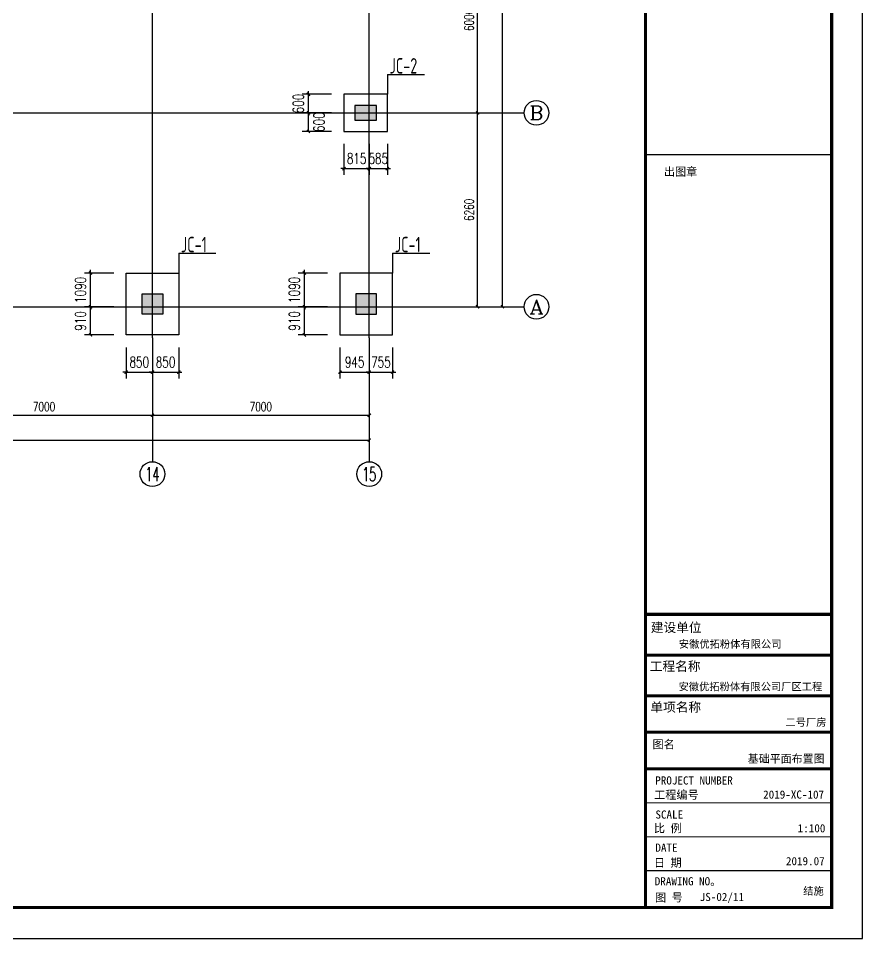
# Model space of a CAD drawing. Extents: x -17471 to 313636, y -71590 to 757901.
# Drawn here: x 286379 to 313636, y 71590 to 101290 of the extents above; entities that cross this region are included whole.
import ezdxf
from ezdxf.enums import TextEntityAlignment as Align

# ---------------------------------------------------------------- set-up
doc = ezdxf.new("R2010")
doc.units = 0
doc.header["$LTSCALE"] = 1000
doc.header["$MEASUREMENT"] = 0
for name, color, linetype in [('10', 7, 'Continuous'), ('AXIS', 3, 'Continuous'), ('AXIS_TEXT', 7, 'Continuous'), ('DOTE', 1, 'Continuous'), ('PUB_DIM', 3, 'Continuous'), ('PUB_TAB', 7, 'Continuous'), ('PUB_TEXT', 7, 'Continuous'), ('PUB_TITLE', 4, 'Continuous'), ('图框', 7, 'Continuous')]:
    doc.layers.add(name, color=color, linetype=linetype)
doc.layers.add('TEXT', color=7, linetype='Continuous', lineweight=13)
doc.styles.add('_TCH_AXIS', font='COMPLEX', dxfattribs={"bigfont": 'GBCBIG'})
doc.styles.add('_TCH_DIM_T3', font='SIMPLEX', dxfattribs={"width": 0.705882, "bigfont": 'GBCBIG'})
doc.styles.add('COMPLEX', font='COMPLEX')
doc.styles.add('TSSD_REIN', font='Tssdeng.shx', dxfattribs={"width": 0.7, "bigfont": 'hztxt.shx'})
doc.styles.add('宋体', font='')
doc.styles.add('黑体', font='simhei.ttf', dxfattribs={"width": 0.6, "height": 4.3})
doc.styles.get('宋体').set_extended_font_data('SimSun')
doc.dimstyles.new('_TCH_ARCH&&100', dxfattribs={"dimtxt": 297.5, "dimasz": 100, "dimexe": 250, "dimexo": 300, "dimgap": 126.25, "dimtad": 1, "dimdec": 0, "dimzin": 0, "dimdsep": 46, "dimtxsty": '_TCH_DIM_T3', "dimblk": 'ARCHTICK', "dimcen": 0.09, "dimclrt": 7, "dimazin": 2, "dimtfac": 1, "dimtdec": 0, "dimtix": 1, "dimtmove": 2, "dimatfit": 3, "dimfxl": 0, "dimtolj": 1, "dimtzin": 0, "dimarcsym": 0})
doc.dimstyles.new('_TCH_ARCH&&150', dxfattribs={"dimtxt": 446.25, "dimasz": 150, "dimexe": 375, "dimexo": 450, "dimgap": 189.375, "dimtad": 1, "dimdec": 0, "dimzin": 0, "dimdsep": 46, "dimtxsty": '_TCH_DIM_T3', "dimblk": 'ARCHTICK', "dimcen": 0.09, "dimclrt": 7, "dimazin": 2, "dimtfac": 1, "dimtdec": 0, "dimtix": 1, "dimtmove": 2, "dimatfit": 3, "dimfxl": 0, "dimtolj": 1, "dimtzin": 0, "dimarcsym": 0})

# ---------------------------------------------------------------- blocks, each defined once
blk = doc.blocks.new('结构图签1')
at = {"layer": '图框', "color": 4, "const_width": 98.6}
blk.add_lwpolyline([(333761, 58400), (339771, 58400), (339771, 1000), (333761, 1000)], close=True, dxfattribs=at)
at = {"layer": '图框', "color": 0, "const_width": 50}
blk.add_lwpolyline([(333761, 25302), (339771, 25302)], dxfattribs=at)
at = {"layer": '图框', "color": 4}
for points, const_width in [([(333761, 10466), (339749, 10466)], 99.6), ([(333761, 9149), (339751, 9149)], 99.6), ([(333761, 7835), (339771, 7835)], 99.6), ([(333761, 6664), (339771, 6664)], 99.6), ([(333761, 5480), (339771, 5480)], 99.6), ([(333761, 4381), (339771, 4381)], 40.3), ([(333761, 3284), (339771, 3284)], 40.3), ([(333761, 2195), (339771, 2195)], 40.3)]:
    blk.add_lwpolyline(points, dxfattribs=dict(at, const_width=const_width))
at = {"layer": 'PUB_TAB', "lineweight": -3, "style": '宋体', "width": 1.000001}
for s, height, p in [('安徽优拓粉体有限公司', 243, (334837, 9385)), ('安徽优拓粉体有限公司厂区工程', 243.02, (334828, 8011)), ('二号厂房', 243, (338280, 6862)), ('结施', 243, (338853, 1416))]:
    blk.add_text(s, height=height, dxfattribs=at).set_placement(p)
at = {"layer": '图框', "color": 4}
for s, height, style, p in [('出图章', 262.9, '黑体', (334357, 24622)), ('建设单位', 300, '黑体', (333933, 9894)), ('工程名称', 300, '黑体', (333900, 8642)), ('单项名称', 300, '黑体', (333920, 7321)), ('图名', 262.9, '黑体', (333989, 6139)), ('工程编号', 262.9, '黑体', (334041, 4508)), ('2019-XC-107', 262.94, '宋体', (337559, 4517)), ('SCALE', 262.9, '黑体', (334082, 3872)), ('比 例', 262.9, '黑体', (334032, 3429)), ('1:100', 262.9, '宋体', (338675, 3430)), ('DATE', 262.9, '黑体', (334081, 2804)), ('日 期', 262.9, '黑体', (334032, 2317)), ('2019.07', 262.9, '宋体', (338295, 2369)), ('DRAWING NO。', 262.94, '黑体', (334060, 1719)), ('图 号', 262.9, '黑体', (334069, 1194))]:
    blk.add_text(s, height=height, dxfattribs=dict(at, style=style)).set_placement(p)
at = {"layer": '图框', "color": 0, "style": '黑体'}
blk.add_text('PROJECT NUMBER', height=262.94, dxfattribs=at).set_placement((334076, 4973))
blk = doc.blocks.new('_ArchTick')
at = {"color": 0, "linetype": 'ByBlock', "const_width": 0.4}
blk.add_lwpolyline([(-0.5, -0.5), (0.5, 0.5)], dxfattribs=at)
blk = doc.blocks.new('*D76')
at = {"layer": 'Defpoints', "color": 0, "transparency": 16777216}
for p in [(289856, 91072), (290706, 91072), (290706, 89872)]:
    blk.add_point(p, dxfattribs=at)
at = {"layer": 'PUB_DIM', "color": 0, "lineweight": -2, "transparency": 16777216}
for p, q in [((289856, 90672), (289856, 89672)), ((290706, 90672), (290706, 89672)), ((289856, 89872), (289756, 89872)), ((289856, 89872), (290706, 89872)), ((290706, 89872), (290806, 89872))]:
    blk.add_line(p, q, dxfattribs=at)
at = {"layer": 'PUB_DIM', "color": 0, "lineweight": -2, "transparency": 16777216, "xscale": 100, "yscale": 100, "zscale": 100}
blk.add_blockref('_ArchTick', (289856, 89872), dxfattribs=at)
at = {"layer": 'PUB_DIM', "color": 0, "lineweight": -2, "transparency": 16777216, "xscale": 100, "yscale": 100, "zscale": 100, "rotation": 180}
blk.add_blockref('_ArchTick', (290706, 89872), dxfattribs=at)
at = {"layer": 'PUB_DIM', "color": 7, "transparency": 16777216, "insert": (290281, 90197), "char_height": 350, "attachment_point": 5, "style": '_TCH_DIM_T3'}
blk.add_mtext('\\A1;850', dxfattribs=at)
blk = doc.blocks.new('*D77')
at = {"layer": 'Defpoints', "color": 0, "transparency": 16777216}
for p in [(290706, 91072), (291556, 91072), (291556, 89872)]:
    blk.add_point(p, dxfattribs=at)
at = {"layer": 'PUB_DIM', "color": 0, "lineweight": -2, "transparency": 16777216}
for p, q in [((290706, 90672), (290706, 89672)), ((291556, 90672), (291556, 89672)), ((290706, 89872), (290606, 89872)), ((290706, 89872), (291556, 89872)), ((291556, 89872), (291656, 89872))]:
    blk.add_line(p, q, dxfattribs=at)
at = {"layer": 'PUB_DIM', "color": 0, "lineweight": -2, "transparency": 16777216, "xscale": 100, "yscale": 100, "zscale": 100}
blk.add_blockref('_ArchTick', (290706, 89872), dxfattribs=at)
at = {"layer": 'PUB_DIM', "color": 0, "lineweight": -2, "transparency": 16777216, "xscale": 100, "yscale": 100, "zscale": 100, "rotation": 180}
blk.add_blockref('_ArchTick', (291556, 89872), dxfattribs=at)
at = {"layer": 'PUB_DIM', "color": 7, "transparency": 16777216, "insert": (291131, 90197), "char_height": 350, "attachment_point": 5, "style": '_TCH_DIM_T3'}
blk.add_mtext('\\A1;850', dxfattribs=at)
blk = doc.blocks.new('*D78')
at = {"layer": 'Defpoints', "color": 0, "transparency": 16777216}
for p in [(288708, 91982), (289856, 91982), (289856, 91072)]:
    blk.add_point(p, dxfattribs=at)
at = {"layer": 'PUB_DIM', "color": 0, "lineweight": -2, "transparency": 16777216}
for p, q in [((289456, 91982), (288508, 91982)), ((288708, 91072), (288708, 91982)), ((289456, 91072), (288508, 91072))]:
    blk.add_line(p, q, dxfattribs=at)
at = {"layer": 'PUB_DIM', "color": 0, "lineweight": -2, "transparency": 16777216, "xscale": 100, "yscale": 100, "zscale": 100}
for p, rotation in [((288708, 91982), 90), ((288708, 91072), 270)]:
    blk.add_blockref('_ArchTick', p, dxfattribs=dict(at, rotation=rotation))
at = {"layer": 'PUB_DIM', "color": 7, "transparency": 16777216, "insert": (288383, 91527), "char_height": 350, "attachment_point": 5, "rotation": 90, "style": '_TCH_DIM_T3'}
blk.add_mtext('\\A1;910', dxfattribs=at)
blk = doc.blocks.new('*D79')
at = {"layer": 'Defpoints', "color": 0, "transparency": 16777216}
for p in [(288708, 93072), (289856, 93072), (289856, 91982)]:
    blk.add_point(p, dxfattribs=at)
at = {"layer": 'PUB_DIM', "color": 0, "lineweight": -2, "transparency": 16777216}
for p, q in [((289456, 93072), (288508, 93072)), ((288708, 93072), (288708, 93172)), ((288708, 91982), (288708, 93072)), ((289456, 91982), (288508, 91982)), ((288708, 91982), (288708, 91882))]:
    blk.add_line(p, q, dxfattribs=at)
at = {"layer": 'PUB_DIM', "color": 0, "lineweight": -2, "transparency": 16777216, "xscale": 100, "yscale": 100, "zscale": 100}
for p, rotation in [((288708, 93072), 270), ((288708, 91982), 90)]:
    blk.add_blockref('_ArchTick', p, dxfattribs=dict(at, rotation=rotation))
at = {"layer": 'PUB_DIM', "color": 7, "transparency": 16777216, "insert": (288383, 92527), "char_height": 350, "attachment_point": 5, "rotation": 90, "style": '_TCH_DIM_T3'}
blk.add_mtext('\\A1;1090', dxfattribs=at)
blk = doc.blocks.new('*D80')
at = {"layer": 'Defpoints', "color": 0, "transparency": 16777216}
for p in [(296761, 91072), (297706, 91072), (297706, 89872)]:
    blk.add_point(p, dxfattribs=at)
at = {"layer": 'PUB_DIM', "color": 0, "lineweight": -2, "transparency": 16777216}
for p, q in [((296761, 90672), (296761, 89672)), ((297706, 90672), (297706, 89672)), ((296761, 89872), (297706, 89872))]:
    blk.add_line(p, q, dxfattribs=at)
at = {"layer": 'PUB_DIM', "color": 0, "lineweight": -2, "transparency": 16777216, "xscale": 100, "yscale": 100, "zscale": 100, "rotation": 180}
blk.add_blockref('_ArchTick', (296761, 89872), dxfattribs=at)
at = {"layer": 'PUB_DIM', "color": 0, "lineweight": -2, "transparency": 16777216, "xscale": 100, "yscale": 100, "zscale": 100}
blk.add_blockref('_ArchTick', (297706, 89872), dxfattribs=at)
at = {"layer": 'PUB_DIM', "color": 7, "transparency": 16777216, "insert": (297234, 90197), "char_height": 350, "attachment_point": 5, "style": '_TCH_DIM_T3'}
blk.add_mtext('\\A1;945', dxfattribs=at)
blk = doc.blocks.new('*D81')
at = {"layer": 'Defpoints', "color": 0, "transparency": 16777216}
for p in [(297706, 91072), (298461, 91072), (298461, 89872)]:
    blk.add_point(p, dxfattribs=at)
at = {"layer": 'PUB_DIM', "color": 0, "lineweight": -2, "transparency": 16777216}
for p, q in [((297706, 90672), (297706, 89672)), ((298461, 90672), (298461, 89672)), ((297706, 89872), (297606, 89872)), ((297706, 89872), (298461, 89872)), ((298461, 89872), (298561, 89872))]:
    blk.add_line(p, q, dxfattribs=at)
at = {"layer": 'PUB_DIM', "color": 0, "lineweight": -2, "transparency": 16777216, "xscale": 100, "yscale": 100, "zscale": 100}
blk.add_blockref('_ArchTick', (297706, 89872), dxfattribs=at)
at = {"layer": 'PUB_DIM', "color": 0, "lineweight": -2, "transparency": 16777216, "xscale": 100, "yscale": 100, "zscale": 100, "rotation": 180}
blk.add_blockref('_ArchTick', (298461, 89872), dxfattribs=at)
at = {"layer": 'PUB_DIM', "color": 7, "transparency": 16777216, "insert": (298084, 90197), "char_height": 350, "attachment_point": 5, "style": '_TCH_DIM_T3'}
blk.add_mtext('\\A1;755', dxfattribs=at)
blk = doc.blocks.new('*D82')
at = {"layer": 'Defpoints', "color": 0, "transparency": 16777216}
for p in [(295613, 91982), (296761, 91982), (296761, 91072)]:
    blk.add_point(p, dxfattribs=at)
at = {"layer": 'PUB_DIM', "color": 0, "lineweight": -2, "transparency": 16777216}
for p, q in [((296361, 91982), (295413, 91982)), ((295613, 91072), (295613, 91982)), ((296361, 91072), (295413, 91072))]:
    blk.add_line(p, q, dxfattribs=at)
at = {"layer": 'PUB_DIM', "color": 0, "lineweight": -2, "transparency": 16777216, "xscale": 100, "yscale": 100, "zscale": 100}
for p, rotation in [((295613, 91982), 90), ((295613, 91072), 270)]:
    blk.add_blockref('_ArchTick', p, dxfattribs=dict(at, rotation=rotation))
at = {"layer": 'PUB_DIM', "color": 7, "transparency": 16777216, "insert": (295288, 91527), "char_height": 350, "attachment_point": 5, "rotation": 90, "style": '_TCH_DIM_T3'}
blk.add_mtext('\\A1;910', dxfattribs=at)
blk = doc.blocks.new('*D83')
at = {"layer": 'Defpoints', "color": 0, "transparency": 16777216}
for p in [(295613, 93072), (296761, 93072), (296761, 91982)]:
    blk.add_point(p, dxfattribs=at)
at = {"layer": 'PUB_DIM', "color": 0, "lineweight": -2, "transparency": 16777216}
for p, q in [((296361, 93072), (295413, 93072)), ((295613, 93072), (295613, 93172)), ((295613, 91982), (295613, 93072)), ((296361, 91982), (295413, 91982)), ((295613, 91982), (295613, 91882))]:
    blk.add_line(p, q, dxfattribs=at)
at = {"layer": 'PUB_DIM', "color": 0, "lineweight": -2, "transparency": 16777216, "xscale": 100, "yscale": 100, "zscale": 100}
for p, rotation in [((295613, 93072), 270), ((295613, 91982), 90)]:
    blk.add_blockref('_ArchTick', p, dxfattribs=dict(at, rotation=rotation))
at = {"layer": 'PUB_DIM', "color": 7, "transparency": 16777216, "insert": (295288, 92527), "char_height": 350, "attachment_point": 5, "rotation": 90, "style": '_TCH_DIM_T3'}
blk.add_mtext('\\A1;1090', dxfattribs=at)
blk = doc.blocks.new('*D156')
at = {"layer": 'Defpoints', "color": 0, "transparency": 16777216}
for p in [(296891, 97642), (297706, 97642), (297706, 96442)]:
    blk.add_point(p, dxfattribs=at)
at = {"layer": 'PUB_DIM', "color": 0, "lineweight": -2, "transparency": 16777216}
for p, q in [((296891, 97242), (296891, 96242)), ((297706, 97242), (297706, 96242)), ((296891, 96442), (296791, 96442)), ((296891, 96442), (297706, 96442)), ((297706, 96442), (297806, 96442))]:
    blk.add_line(p, q, dxfattribs=at)
at = {"layer": 'PUB_DIM', "color": 0, "lineweight": -2, "transparency": 16777216, "xscale": 100, "yscale": 100, "zscale": 100}
blk.add_blockref('_ArchTick', (296891, 96442), dxfattribs=at)
at = {"layer": 'PUB_DIM', "color": 0, "lineweight": -2, "transparency": 16777216, "xscale": 100, "yscale": 100, "zscale": 100, "rotation": 180}
blk.add_blockref('_ArchTick', (297706, 96442), dxfattribs=at)
at = {"layer": 'PUB_DIM', "color": 7, "transparency": 16777216, "insert": (297299, 96767), "char_height": 350, "attachment_point": 5, "style": '_TCH_DIM_T3'}
blk.add_mtext('\\A1;815', dxfattribs=at)
blk = doc.blocks.new('*D157')
at = {"layer": 'Defpoints', "color": 0, "transparency": 16777216}
for p in [(297706, 97642), (298291, 97642), (298291, 96442)]:
    blk.add_point(p, dxfattribs=at)
at = {"layer": 'PUB_DIM', "color": 0, "lineweight": -2, "transparency": 16777216}
for p, q in [((297706, 97242), (297706, 96242)), ((298291, 97242), (298291, 96242)), ((297706, 96442), (297606, 96442)), ((297706, 96442), (298291, 96442)), ((298291, 96442), (298391, 96442))]:
    blk.add_line(p, q, dxfattribs=at)
at = {"layer": 'PUB_DIM', "color": 0, "lineweight": -2, "transparency": 16777216, "xscale": 100, "yscale": 100, "zscale": 100}
blk.add_blockref('_ArchTick', (297706, 96442), dxfattribs=at)
at = {"layer": 'PUB_DIM', "color": 0, "lineweight": -2, "transparency": 16777216, "xscale": 100, "yscale": 100, "zscale": 100, "rotation": 180}
blk.add_blockref('_ArchTick', (298291, 96442), dxfattribs=at)
at = {"layer": 'PUB_DIM', "color": 7, "transparency": 16777216, "insert": (297999, 96767), "char_height": 350, "attachment_point": 5, "style": '_TCH_DIM_T3'}
blk.add_mtext('\\A1;585', dxfattribs=at)
blk = doc.blocks.new('*D158')
at = {"layer": 'Defpoints', "color": 0, "transparency": 16777216}
for p in [(295743, 98242), (296891, 98242), (296891, 97642)]:
    blk.add_point(p, dxfattribs=at)
at = {"layer": 'PUB_DIM', "color": 0, "lineweight": -2, "transparency": 16777216}
for p, q in [((296491, 98242), (295543, 98242)), ((295743, 97642), (295743, 98242)), ((296491, 97642), (295543, 97642))]:
    blk.add_line(p, q, dxfattribs=at)
at = {"layer": 'PUB_DIM', "color": 0, "lineweight": -2, "transparency": 16777216, "xscale": 100, "yscale": 100, "zscale": 100}
for p, rotation in [((295743, 98242), 90), ((295743, 97642), 270)]:
    blk.add_blockref('_ArchTick', p, dxfattribs=dict(at, rotation=rotation))
at = {"layer": 'PUB_DIM', "color": 7, "transparency": 16777216, "insert": (296086, 97942), "char_height": 350, "attachment_point": 5, "rotation": 90, "style": '_TCH_DIM_T3'}
blk.add_mtext('\\A1;600', dxfattribs=at)
blk = doc.blocks.new('*D159')
at = {"layer": 'Defpoints', "color": 0, "transparency": 16777216}
for p in [(295743, 98842), (296891, 98842), (296891, 98242)]:
    blk.add_point(p, dxfattribs=at)
at = {"layer": 'PUB_DIM', "color": 0, "lineweight": -2, "transparency": 16777216}
for p, q in [((295743, 98842), (295743, 98942)), ((296491, 98842), (295543, 98842)), ((295743, 98242), (295743, 98842)), ((296491, 98242), (295543, 98242)), ((295743, 98242), (295743, 98142))]:
    blk.add_line(p, q, dxfattribs=at)
at = {"layer": 'PUB_DIM', "color": 0, "lineweight": -2, "transparency": 16777216, "xscale": 100, "yscale": 100, "zscale": 100}
for p, rotation in [((295743, 98842), 270), ((295743, 98242), 90)]:
    blk.add_blockref('_ArchTick', p, dxfattribs=dict(at, rotation=rotation))
at = {"layer": 'PUB_DIM', "color": 7, "transparency": 16777216, "insert": (295418, 98542), "char_height": 350, "attachment_point": 5, "rotation": 90, "style": '_TCH_DIM_T3'}
blk.add_mtext('\\A1;600', dxfattribs=at)
blk = doc.blocks.new('*D1874')
at = {"layer": 'AXIS', "color": 0, "lineweight": -2, "transparency": 16777216}
for p, q in [((299006, 98242), (301456, 98242)), ((301206, 91982), (301206, 98242)), ((299006, 91982), (301456, 91982))]:
    blk.add_line(p, q, dxfattribs=at)
at = {"layer": 'Defpoints', "color": 0, "transparency": 16777216}
for p in [(298706, 98242), (301206, 98242), (298706, 91982)]:
    blk.add_point(p, dxfattribs=at)
at = {"layer": 'AXIS', "color": 0, "lineweight": -2, "transparency": 16777216, "xscale": 100, "yscale": 100, "zscale": 100}
for p, rotation in [((301206, 98242), 90), ((301206, 91982), 270)]:
    blk.add_blockref('_ArchTick', p, dxfattribs=dict(at, rotation=rotation))
at = {"layer": 'AXIS', "color": 7, "transparency": 16777216, "insert": (300931, 95112), "char_height": 297.5, "attachment_point": 5, "rotation": 90, "style": '_TCH_DIM_T3'}
blk.add_mtext('\\A1;6260', dxfattribs=at)
blk = doc.blocks.new('*D1875')
at = {"layer": 'AXIS', "color": 0, "lineweight": -2, "transparency": 16777216}
for p, q in [((299006, 104242), (301456, 104242)), ((301206, 98242), (301206, 104242)), ((299006, 98242), (301456, 98242))]:
    blk.add_line(p, q, dxfattribs=at)
at = {"layer": 'Defpoints', "color": 0, "transparency": 16777216}
for p in [(298706, 104242), (301206, 104242), (298706, 98242)]:
    blk.add_point(p, dxfattribs=at)
at = {"layer": 'AXIS', "color": 0, "lineweight": -2, "transparency": 16777216, "xscale": 100, "yscale": 100, "zscale": 100}
for p, rotation in [((301206, 104242), 90), ((301206, 98242), 270)]:
    blk.add_blockref('_ArchTick', p, dxfattribs=dict(at, rotation=rotation))
at = {"layer": 'AXIS', "color": 7, "transparency": 16777216, "insert": (300931, 101242), "char_height": 297.5, "attachment_point": 5, "rotation": 90, "style": '_TCH_DIM_T3'}
blk.add_mtext('\\A1;6000', dxfattribs=at)
blk = doc.blocks.new('*D1878')
at = {"layer": 'AXIS', "color": 0, "lineweight": -2, "transparency": 16777216}
for p, q in [((299006, 116502), (302256, 116502)), ((302006, 91982), (302006, 116502)), ((299006, 91982), (302256, 91982))]:
    blk.add_line(p, q, dxfattribs=at)
at = {"layer": 'Defpoints', "color": 0, "transparency": 16777216}
for p in [(298706, 116502), (302006, 116502), (298706, 91982)]:
    blk.add_point(p, dxfattribs=at)
at = {"layer": 'AXIS', "color": 0, "lineweight": -2, "transparency": 16777216, "xscale": 100, "yscale": 100, "zscale": 100}
for p, rotation in [((302006, 116502), 90), ((302006, 91982), 270)]:
    blk.add_blockref('_ArchTick', p, dxfattribs=dict(at, rotation=rotation))
at = {"layer": 'AXIS', "color": 7, "transparency": 16777216, "insert": (301731, 104242), "char_height": 297.5, "attachment_point": 5, "rotation": 90, "style": '_TCH_DIM_T3'}
blk.add_mtext('\\A1;24520', dxfattribs=at)
blk = doc.blocks.new('*D1911')
at = {"layer": 'AXIS', "color": 0, "lineweight": -2, "transparency": 16777216}
for p, q in [((283706, 90682), (283706, 88232)), ((290706, 90682), (290706, 88232)), ((283706, 88482), (290706, 88482))]:
    blk.add_line(p, q, dxfattribs=at)
at = {"layer": 'Defpoints', "color": 0, "transparency": 16777216}
for p in [(283706, 90982), (290706, 90982), (290706, 88482)]:
    blk.add_point(p, dxfattribs=at)
at = {"layer": 'AXIS', "color": 0, "lineweight": -2, "transparency": 16777216, "xscale": 100, "yscale": 100, "zscale": 100, "rotation": 180}
blk.add_blockref('_ArchTick', (283706, 88482), dxfattribs=at)
at = {"layer": 'AXIS', "color": 0, "lineweight": -2, "transparency": 16777216, "xscale": 100, "yscale": 100, "zscale": 100}
blk.add_blockref('_ArchTick', (290706, 88482), dxfattribs=at)
at = {"layer": 'AXIS', "color": 7, "transparency": 16777216, "insert": (287206, 88757), "char_height": 297.5, "attachment_point": 5, "style": '_TCH_DIM_T3'}
blk.add_mtext('\\A1;7000', dxfattribs=at)
blk = doc.blocks.new('*D1912')
at = {"layer": 'AXIS', "color": 0, "lineweight": -2, "transparency": 16777216}
for p, q in [((290706, 90682), (290706, 88232)), ((297706, 90682), (297706, 88232)), ((290706, 88482), (297706, 88482))]:
    blk.add_line(p, q, dxfattribs=at)
at = {"layer": 'Defpoints', "color": 0, "transparency": 16777216}
for p in [(290706, 90982), (297706, 90982), (297706, 88482)]:
    blk.add_point(p, dxfattribs=at)
at = {"layer": 'AXIS', "color": 0, "lineweight": -2, "transparency": 16777216, "xscale": 100, "yscale": 100, "zscale": 100, "rotation": 180}
blk.add_blockref('_ArchTick', (290706, 88482), dxfattribs=at)
at = {"layer": 'AXIS', "color": 0, "lineweight": -2, "transparency": 16777216, "xscale": 100, "yscale": 100, "zscale": 100}
blk.add_blockref('_ArchTick', (297706, 88482), dxfattribs=at)
at = {"layer": 'AXIS', "color": 7, "transparency": 16777216, "insert": (294206, 88757), "char_height": 297.5, "attachment_point": 5, "style": '_TCH_DIM_T3'}
blk.add_mtext('\\A1;7000', dxfattribs=at)
blk = doc.blocks.new('*D1913')
at = {"layer": 'AXIS', "color": 0, "lineweight": -2, "transparency": 16777216}
for p, q in [((199706, 90682), (199706, 87432)), ((297706, 90682), (297706, 87432)), ((199706, 87682), (297706, 87682))]:
    blk.add_line(p, q, dxfattribs=at)
at = {"layer": 'Defpoints', "color": 0, "transparency": 16777216}
for p in [(199706, 90982), (297706, 90982), (297706, 87682)]:
    blk.add_point(p, dxfattribs=at)
at = {"layer": 'AXIS', "color": 0, "lineweight": -2, "transparency": 16777216, "xscale": 100, "yscale": 100, "zscale": 100, "rotation": 180}
blk.add_blockref('_ArchTick', (199706, 87682), dxfattribs=at)
at = {"layer": 'AXIS', "color": 0, "lineweight": -2, "transparency": 16777216, "xscale": 100, "yscale": 100, "zscale": 100}
blk.add_blockref('_ArchTick', (297706, 87682), dxfattribs=at)
at = {"layer": 'AXIS', "color": 7, "transparency": 16777216, "insert": (248706, 87957), "char_height": 297.5, "attachment_point": 5, "style": '_TCH_DIM_T3'}
blk.add_mtext('\\A1;98000', dxfattribs=at)
blk = doc.blocks.new('_AXISO')
blk.add_circle((0, 0), 0.5)
at = {"layer": 'AXIS_TEXT', "style": 'COMPLEX', "width": 1.041667}
blk.add_attdef('A', text='', height=0.56, dxfattribs=at).set_placement((-0.25, -0.28), (0.25, -0.28), align=Align.FIT)

msp = doc.modelspace()

# ---------------------------------------------------------------- hatches: boundary and pattern name
h = msp.add_hatch(color=256)
h.dxf.hatch_style = 1
h.paths.add_polyline_path([(297946.1, 98482.3), (297236.1, 98482.3), (297236.1, 98002.3), (297946.1, 98002.3)])
h = msp.add_hatch(color=256)
h.dxf.hatch_style = 1
h.paths.add_polyline_path([(290371.1, 92402.3), (291041.1, 92402.3), (291041.1, 91742.3), (290371.1, 91742.3)])
h = msp.add_hatch(color=256)
h.dxf.hatch_style = 1
h.paths.add_polyline_path([(297946.1, 92402.3), (297276.1, 92402.3), (297276.1, 91742.3), (297946.1, 91742.3)])

# ---------------------------------------------------------------- linework, layer by layer
for points in [[(298291.1, 98842), (296891.1, 98842), (296891.1, 97642), (298291.1, 97642)], [(297946.1, 98482.3), (297236.1, 98482.3), (297236.1, 98002.3), (297946.1, 98002.3)], [(289856.1, 93072.3), (291556.1, 93072.3), (291556.1, 91072.3), (289856.1, 91072.3)], [(298461.1, 93072.3), (296761.1, 93072.3), (296761.1, 91072.3), (298461.1, 91072.3)], [(290371.1, 92402.3), (291041.1, 92402.3), (291041.1, 91742.3), (290371.1, 91742.3)], [(297946.1, 92402.3), (297276.1, 92402.3), (297276.1, 91742.3), (297946.1, 91742.3)]]:
    msp.add_lwpolyline(points, close=True)
at = {"layer": '10'}
for p, q in [((298291.1, 99484.6), (298291.1, 98842)), ((298291.1, 99484.6), (299488.1, 99484.6)), ((291556.1, 93714.8), (291556.1, 93072.3)), ((291556.1, 93714.8), (292753.1, 93714.8)), ((298461.1, 93714.8), (298461.1, 93072.3)), ((298461.1, 93714.8), (299658.1, 93714.8))]:
    msp.add_line(p, q, dxfattribs=at)
at = {"layer": 'AXIS'}
for p, q in [((298706.1, 98242.3), (302706.1, 98242.3)), ((298706.1, 91982.3), (302706.1, 91982.3)), ((290706.1, 90982.3), (290706.1, 86982.3)), ((297706.1, 90982.3), (297706.1, 86982.3))]:
    msp.add_line(p, q, dxfattribs=at)
at = {"layer": 'DOTE'}
for p, q in [((290706.1, 90982.3), (290706.1, 117502.3)), ((297706.1, 90982.3), (297706.1, 117502.3)), ((198706.1, 98242.3), (298706.1, 98242.3)), ((198706.1, 91982.3), (298706.1, 91982.3))]:
    msp.add_line(p, q, dxfattribs=at)
at = {"layer": 'PUB_TITLE'}
msp.add_lwpolyline([(187535.9, 71590.1), (313635.9, 71590.1), (313635.9, 130990.1), (187535.9, 130990.1)], close=True, dxfattribs=at)
at = {"layer": 'PUB_TITLE', "const_width": 100}
msp.add_lwpolyline([(190035.9, 72590.1), (312635.9, 72590.1), (312635.9, 129990.1), (190035.9, 129990.1)], close=True, dxfattribs=at)

# ---------------------------------------------------------------- block references
msp.add_blockref('结构图签1', (-27134.7, 71590.1))
at = {"layer": 'AXIS'}
ref = msp.add_blockref('_AXISO', (303106.1, 98242.3), dxfattribs=dict(at, xscale=800, yscale=800, zscale=800))
ref.add_attrib('A', 'B', dxfattribs={"layer": 'AXIS_TEXT', "height": 452.5, "style": '_TCH_AXIS', "width": 1.235294}).set_placement((302879.8, 98016), (303332.3, 98016), align=Align.FIT)
ref = msp.add_blockref('_AXISO', (303106.1, 91982.3), dxfattribs=dict(at, xscale=800, yscale=800, zscale=800))
ref.add_attrib('A', 'A', dxfattribs={"layer": 'AXIS_TEXT', "height": 452.5, "style": '_TCH_AXIS', "width": 1.166667}).set_placement((302879.8, 91756), (303332.3, 91756), align=Align.FIT)
ref = msp.add_blockref('_AXISO', (290706.1, 86582.3), dxfattribs=dict(at, xscale=800, yscale=800, zscale=800))
ref.add_attrib('A', '14', dxfattribs={"layer": 'AXIS_TEXT', "height": 452.55, "style": '_TCH_AXIS', "width": 0.677419}).set_placement((290479.8, 86356), (290932.3, 86356), align=Align.FIT)
ref = msp.add_blockref('_AXISO', (297706.1, 86582.3), dxfattribs=dict(at, xscale=800, yscale=800, zscale=800))
ref.add_attrib('A', '15', dxfattribs={"layer": 'AXIS_TEXT', "height": 452.55, "style": '_TCH_AXIS', "width": 0.724138}).set_placement((297479.8, 86356), (297932.3, 86356), align=Align.FIT)

# ---------------------------------------------------------------- texts
at = {"layer": 'PUB_TEXT', "color": 6, "style": '宋体'}
msp.add_text('基础平面布置图', height=259.68, dxfattribs=at).set_placement((309928.2, 77267.1))
at = {"layer": 'TEXT', "style": 'TSSD_REIN', "width": 0.7}
for s, p in [('JC-2', (298361.7, 99510.2)), ('JC-1', (291626.7, 93740.4)), ('JC-1', (298531.7, 93740.4))]:
    msp.add_text(s, height=500, dxfattribs=at).set_placement(p)
at = {"layer": '图框', "color": 3, "style": '宋体'}
msp.add_text('JS-02/11', height=262.94, dxfattribs=at).set_placement((308376.5, 72802.4))

# ---------------------------------------------------------------- dimensions: what is measured, and where the dimension line sits
at = {"layer": 'AXIS'}
for p1, p2, distance, picture, middle in [((298706.1, 91982.3), (298706.1, 116502.3), -3300, '*D1878', (301731.1, 104242.3)), ((298706.1, 98242.3), (298706.1, 104242.3), -2500, '*D1875', (300931.1, 101242.3)), ((298706.1, 91982.3), (298706.1, 98242.3), -2500, '*D1874', (300931.1, 95112.3)), ((199706.1, 90982.3), (297706.1, 90982.3), -3300, '*D1913', (248706.1, 87957.3)), ((283706.1, 90982.3), (290706.1, 90982.3), -2500, '*D1911', (287206.1, 88757.3)), ((290706.1, 90982.3), (297706.1, 90982.3), -2500, '*D1912', (294206.1, 88757.3))]:
    dim = msp.add_aligned_dim(p1=p1, p2=p2, distance=distance, dimstyle='_TCH_ARCH&&100', dxfattribs=at)
    dim.commit()
    dim.dimension.update_dxf_attribs({"geometry": picture, "text_midpoint": middle})
at = {"layer": 'PUB_DIM'}
for base, p1, p2, picture, middle in [((295743.1, 98842), (296891.1, 98242), (296891.1, 98842), '*D159', (295418.1, 98542)), ((288708.1, 93072.3), (289856.1, 91982.3), (289856.1, 93072.3), '*D79', (288383.1, 92527.3)), ((295613.1, 93072.3), (296761.1, 91982.3), (296761.1, 93072.3), '*D83', (295288.1, 92527.3)), ((288708.1, 91982.3), (289856.1, 91072.3), (289856.1, 91982.3), '*D78', (288383.1, 91527.3)), ((295613.1, 91982.3), (296761.1, 91072.3), (296761.1, 91982.3), '*D82', (295288.1, 91527.3))]:
    dim = msp.add_linear_dim(base=base, p1=p1, p2=p2, angle=90, dimstyle='_TCH_ARCH&&150', override={"dimtxt": 350, "dimasz": 100, "dimexe": 200, "dimexo": 400, "dimgap": 150}, dxfattribs=at)
    dim.commit()
    dim.dimension.update_dxf_attribs({"geometry": picture, "text_midpoint": middle})
dim = msp.add_linear_dim(base=(295743.1, 98242), p1=(296891.1, 97642), p2=(296891.1, 98242), angle=90, dimstyle='_TCH_ARCH&&150', override={"dimtxt": 350, "dimasz": 100, "dimexe": 200, "dimexo": 400, "dimgap": 150}, dxfattribs=at)
dim.commit()
dim.dimension.update_dxf_attribs({"geometry": '*D158', "text_midpoint": (296086.3, 97942), "dimtype": 128})
for base, p1, p2, picture, middle in [((297706.1, 96442), (296891.1, 97642), (297706.1, 97642), '*D156', (297298.6, 96767)), ((298291.1, 96442), (297706.1, 97642), (298291.1, 97642), '*D157', (297998.6, 96767)), ((290706.1, 89872.3), (289856.1, 91072.3), (290706.1, 91072.3), '*D76', (290281.1, 90197.3)), ((291556.1, 89872.3), (290706.1, 91072.3), (291556.1, 91072.3), '*D77', (291131.1, 90197.3)), ((297706.1, 89872.3), (296761.1, 91072.3), (297706.1, 91072.3), '*D80', (297233.6, 90197.3)), ((298461.1, 89872.3), (297706.1, 91072.3), (298461.1, 91072.3), '*D81', (298083.6, 90197.3))]:
    dim = msp.add_linear_dim(base=base, p1=p1, p2=p2, dimstyle='_TCH_ARCH&&150', override={"dimtxt": 350, "dimasz": 100, "dimexe": 200, "dimexo": 400, "dimgap": 150}, dxfattribs=at)
    dim.commit()
    dim.dimension.update_dxf_attribs({"geometry": picture, "text_midpoint": middle})

doc.saveas('drawing.dxf')
